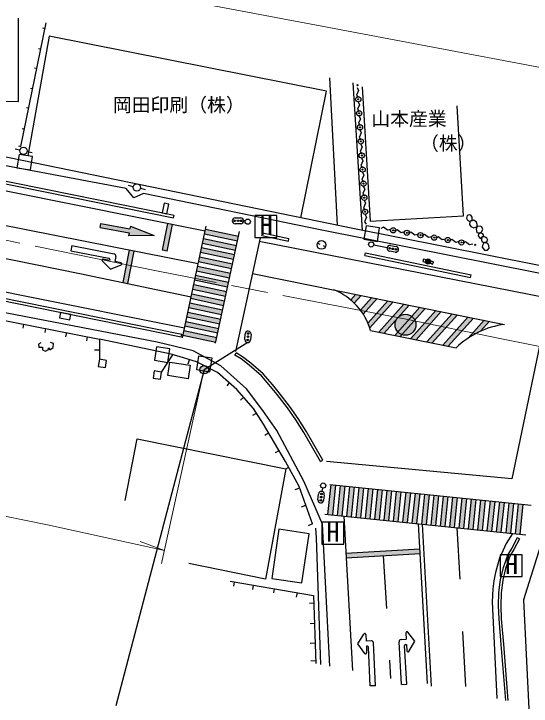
# Model space of a CAD drawing. Units: millimetres at full size, sheet at 1:1000; details may follow other scales. Extents: x 40000 to 680000, y 20000 to 380000.
# Drawn here: x 100634 to 150066, y 252126 to 318272 of the extents above; entities that cross this region are included whole.
import ezdxf
from ezdxf.enums import TextEntityAlignment as Align

# ---------------------------------------------------------------- set-up
doc = ezdxf.new("R2010")
doc.units = ezdxf.units.MM
doc.header["$LTSCALE"] = 1000
doc.header["$PDMODE"] = 32
doc.header["$PDSIZE"] = 500
doc.linetypes.add('CHAIN', pattern=[18.5, 12, -1.5, 3.5, -1.5])
for name, color, linetype, lineweight in [('M-BGD', 7, 'Continuous', 25), ('M-BGD-EXST', 7, 'Continuous', 25), ('M-BMK', 2, 'CHAIN', 13), ('M-STR-HTXT', 7, 'Continuous', 13), ('M-STR-STRC', 7, 'Continuous', 25)]:
    doc.layers.add(name, color=color, linetype=linetype, lineweight=lineweight)
doc.layers.add('M-BMK-HTXT', color=7, linetype='Continuous')
doc.styles.add('ＭＳ ゴシック', font='')
doc.styles.get('ＭＳ ゴシック').set_extended_font_data('MS Gothic')

msp = doc.modelspace()

# ---------------------------------------------------------------- hatches: boundary and pattern name
at = {"layer": 'M-BGD'}
for points in [[(140468, 294541, 0.41421), (140288, 294845, 0.41421), (139984, 294665, 1)], [(139059, 288566, 0.0898), (138995, 288917), (138117, 289096), (137328, 289249, 0.19013), (137059, 288566, 1)], [(137328, 289249), (138117, 289096), (138995, 288917, 0.55668)]]:
    msp.add_hatch(color=256, dxfattribs=at).paths.add_polyline_path(points)
at = {"layer": 'M-STR-STRC'}
for points in [[(111722, 297728), (108958, 298243), (108885, 297852), (111649, 297338), (111599, 297067), (114042, 297094), (111772, 297999)], [(115792, 298144), (115351, 298232), (114842, 295695), (115284, 295607)], [(122085, 296992), (118943, 297661), (118849, 297221), (121992, 296552)], [(121898, 296112), (118755, 296781), (118662, 296341), (121804, 295672)], [(112122, 295599), (111681, 295686), (111406, 294290), (111847, 294200)], [(121711, 295232), (118568, 295901), (118474, 295461), (121617, 294792)], [(121523, 294351), (118381, 295021), (118287, 294580), (121429, 293911)], [(111847, 294200), (111406, 294290), (111074, 292602), (111514, 292508)], [(121336, 293471), (118193, 294140), (118099, 293700), (121242, 293031)], [(118006, 293260), (117949, 292993), (121104, 292383), (121148, 292591)], [(120961, 291711), (117818, 292380), (117725, 291940), (120867, 291271)], [(117949, 292993), (117912, 292820), (121055, 292151), (121104, 292383)], [(120773, 290830), (117631, 291500), (117537, 291059), (120680, 290390)], [(133815, 291377), (133304, 291480), (132823, 290942, -0.01892), (133157, 290640)], [(135348, 291066), (134837, 291170), (133755, 289960, -0.01945), (134019, 289579)], [(120586, 289950), (117443, 290619), (117350, 290179), (120492, 289510)], [(136881, 290756), (136370, 290860), (134468, 288731, -0.02131), (134648, 288257)], [(138414, 290446), (137903, 290549), (135499, 287859), (136010, 287755)], [(120398, 289070), (117256, 289739), (117162, 289299), (120305, 288630)], [(139947, 290135), (139436, 290239), (137032, 287548), (137543, 287445)], [(141480, 289825), (140969, 289928), (138565, 287238), (139076, 287134)], [(143013, 289514), (142502, 289618), (140098, 286928), (140609, 286824)], [(144547, 289204), (144035, 289308), (141631, 286617), (142142, 286514)], [(120211, 288190), (117069, 288859), (116975, 288419), (120117, 287749)], [(146080, 288894), (145569, 288997), (144037, 287283, -0.04163), (145233, 287946)], [(120024, 287309), (116881, 287978), (116787, 287538), (119930, 286869)], [(119157, 284480, 0.41421), (118605, 284603, 0.41421), (118482, 284051, 1)], [(131394, 273251), (130946, 273297), (130652, 270443), (131099, 270397)], [(132289, 273158), (131841, 273204), (131547, 270350), (131995, 270304)], [(133184, 273066), (132737, 273112), (132442, 270258), (132890, 270212)], [(134079, 272974), (133632, 273020), (133337, 270166), (133785, 270120)], [(134975, 272881), (134527, 272928), (134233, 270073), (134680, 270027)], [(135870, 272789), (135422, 272835), (135128, 269981), (135576, 269935)], [(136765, 272697), (136318, 272743), (136023, 269889), (136471, 269843)], [(137660, 272604), (137213, 272651), (136918, 269796), (137366, 269750)], [(138556, 272512), (138108, 272558), (137814, 269704), (138261, 269658)], [(139451, 272420), (139003, 272466), (138709, 269612), (139157, 269566)], [(140346, 272327), (139899, 272374), (139604, 269520), (140052, 269473)], [(141241, 272235), (140794, 272281), (140499, 269427), (140947, 269381)], [(142137, 272143), (141689, 272189), (141395, 269335), (141842, 269289)], [(143032, 272050), (142584, 272097), (142290, 269243), (142738, 269196)], [(143927, 271958), (143480, 272004), (143185, 269150), (143633, 269104)], [(144822, 271866), (144375, 271912), (144081, 269058), (144528, 269012)], [(145718, 271774), (145270, 271820), (144976, 268966), (145423, 268919)], [(146613, 271681), (146165, 271727), (145871, 268873), (146319, 268827)], [(147508, 271589), (147061, 271635), (146766, 268781), (147214, 268735)], [(148403, 271497), (147956, 271543), (147662, 268689), (148109, 268643)], [(149299, 271404), (148851, 271450), (148557, 268596), (149004, 268550)], [(139427, 267144), (132368, 266739), (132394, 266290), (139453, 266695)]]:
    msp.add_hatch(color=256, dxfattribs=at).paths.add_polyline_path(points)
h = msp.add_hatch(color=256, dxfattribs=at)
edge = h.paths.add_edge_path()
edge.add_line((109801, 294806), (109782, 294708))
h = msp.add_hatch(color=256, dxfattribs=at)
edge = h.paths.add_edge_path()
edge.add_line((138059, 258017), (138159, 258023))
h = msp.add_hatch(color=256, dxfattribs=at)
edge = h.paths.add_edge_path()
edge.add_line((134417, 257853), (134317, 257849))

# ---------------------------------------------------------------- linework, layer by layer
at = {"layer": 'M-BGD'}
for p, q in [((101305, 305605), (103709, 317427)), ((103384, 316929), (103599, 316885)), ((102986, 314973), (103201, 314930)), ((102608, 313113), (102823, 313069)), ((131554, 298069), (130814, 312148)), ((133037, 311671), (133915, 297589)), ((102215, 311180), (102430, 311136)), ((101839, 309334), (102055, 309290)), ((101432, 307333), (101648, 307289)), ((101090, 305649), (101305, 305605)), ((101218, 305254), (100750, 305346)), ((101905, 305120), (102374, 305028)), ((112043, 301759), (111578, 301864)), ((112726, 301604), (113191, 301498)), ((115898, 298791), (115948, 299036)), ((116673, 287636), (70522, 297004)), ((124338, 297090), (124390, 297335)), ((124338, 297090), (126873, 296559)), ((124390, 297335), (126925, 296803)), ((116623, 287391), (70472, 296759)), ((126873, 296559), (126925, 296803)), ((129634, 296355), (129864, 296260)), ((130188, 296126), (130410, 296035)), ((134170, 295179), (134221, 295424)), ((134170, 295179), (144267, 293078)), ((134221, 295424), (144318, 293322)), ((144267, 293078), (144318, 293322)), ((101509, 288227), (101586, 288620)), ((103617, 287812), (103694, 288205)), ((105607, 287420), (105684, 287812)), ((107593, 287029), (107670, 287421)), ((115656, 285743), (108803, 287198)), ((116623, 287391), (116673, 287636)), ((108335, 286175), (108803, 286175)), ((121764, 285661), (121892, 285876)), ((114745, 284046), (115820, 285697)), ((117280, 284819), (117412, 285229)), ((121003, 282729), (121245, 283006)), ((122293, 281370), (122600, 281635)), ((123486, 279920), (123809, 280133)), ((124603, 278032), (124987, 278257)), ((125651, 276346), (125989, 276544)), ((129943, 275490), (130160, 275615)), ((126614, 274788), (126904, 274949)), ((127522, 272836), (127960, 272992)), ((128131, 271159), (128550, 271331)), ((129187, 269537), (128771, 269367)), ((148941, 268105), (148718, 268219)), ((121659, 263604), (121725, 263989)), ((123469, 263281), (123537, 263679)), ((125466, 262959), (125531, 263337)), ((127653, 262532), (127727, 262961)), ((128894, 261980), (129294, 261994)), ((128945, 260033), (129361, 260048)), ((128962, 258146), (129426, 258162)), ((128998, 256457), (129484, 256474))]:
    msp.add_line(p, q, dxfattribs=at)
for points in [[(73308, 311141), (87875, 311114), (87873, 310134), (101070, 309901), (101070, 317846)], [(128063, 298787), (130499, 310870), (104017, 316131), (101964, 304708)], [(133438, 311224), (133579, 310936), (133390, 310505), (133549, 310280)], [(133915, 311290), (134669, 298457), (143607, 298982), (142991, 309475)], [(355926, 274024), (340983, 273205), (329338, 272884), (309916, 272990), (297237, 273548), (277813, 274749), (266866, 275932), (260307, 276641), (259038, 276716), (258366, 276497), (257702, 276088), (256209, 274426), (245428, 275817), (230528, 278353), (213309, 281920), (199224, 284901), (170802, 290228), (150528, 294300), (133021, 297766), (100333, 304498), (72726, 309832)], [(133521, 309879), (133662, 309592), (133472, 309161), (133632, 308936)], [(356006, 271696), (334500, 270759), (324671, 270625), (309116, 270825), (302677, 271041), (294064, 271403), (277845, 272508), (259190, 274530), (257342, 272543), (246613, 274106), (246028, 275074), (230501, 277814), (215615, 280693), (196253, 284519), (173681, 288979), (150433, 293572), (130068, 297608), (113019, 301105), (112088, 300690), (111365, 301570), (94571, 304736), (72573, 309080)], [(133604, 308535), (133745, 308248), (133555, 307816), (133715, 307592)], [(72272, 307600), (106154, 300764), (115898, 298791)], [(72322, 307845), (106203, 301009), (115948, 299036)], [(133687, 307191), (133828, 306904), (133638, 306472), (133798, 306248)], [(133770, 305847), (133911, 305560), (133721, 305128), (133881, 304904)], [(133853, 304503), (133994, 304216), (133804, 303784), (133964, 303560)], [(133936, 303159), (134077, 302872), (133887, 302440), (134047, 302216)], [(134019, 301815), (134160, 301528), (133970, 301096), (134130, 300872)], [(134101, 300471), (134243, 300184), (134053, 299752), (134213, 299528)], [(134184, 299127), (134326, 298840), (134136, 298408), (134296, 298184)], [(136660, 297664), (136347, 297594), (135972, 297880), (135717, 297778)], [(137965, 297434), (137652, 297364), (137277, 297649), (137021, 297547)], [(139270, 297203), (138957, 297133), (138582, 297418), (138326, 297316)], [(140575, 296972), (140262, 296902), (139887, 297188), (139631, 297085)], [(141879, 296741), (141567, 296671), (141192, 296957), (140936, 296854)], [(143184, 296510), (142872, 296440), (142497, 296726), (142241, 296623)], [(144489, 296279), (144177, 296209), (143802, 296495), (143546, 296393)], [(130833, 255944), (130114, 269528), (128356, 273615), (125756, 278471), (124420, 280372), (122865, 282456), (120409, 284638), (117774, 286082), (114316, 286887), (80957, 293330), (77819, 293994), (76793, 294778), (75374, 294497), (69840, 295621)], [(140037, 294768), (139769, 294836), (139713, 294618), (139982, 294550)], [(140414, 294439), (140682, 294370), (140710, 294479)], [(140710, 294479), (140738, 294588), (140470, 294657)], [(77095, 293445), (108803, 287198), (108803, 285271)], [(103221, 286835), (102984, 286699), (103026, 286428), (103382, 286437), (103357, 286174), (103670, 286047), (103950, 286191), (103950, 286369), (104086, 286183), (104399, 286386), (104433, 286776), (104128, 286877)], [(130160, 275615), (128560, 278387), (127792, 279620), (126989, 280785), (125988, 282058), (125343, 282842), (124462, 283863), (123277, 284896), (122499, 285515), (121892, 285876)], [(129187, 269537), (127913, 273124), (126606, 275490), (124505, 279081), (123523, 280567), (121950, 282389), (120109, 283999), (118079, 285015), (116858, 285406), (115656, 285743)], [(129943, 275490), (128345, 278259), (127583, 279483), (126787, 280637), (125793, 281901), (125151, 282681), (124284, 283686), (123117, 284704), (122357, 285309), (121764, 285661)], [(111287, 271761), (112418, 277659), (126614, 274788), (124682, 264272), (117356, 265763)], [(129981, 256096), (129556, 268202), (129480, 269131)], [(148718, 268219), (148206, 267218), (147832, 266615), (147386, 265343), (147100, 264216), (146961, 262980), (146904, 261718), (146966, 260465), (147161, 258026), (147602, 252660)], [(148941, 268105), (148424, 267095), (148059, 266507), (147625, 265271), (147347, 264171), (147211, 262960), (147154, 261718), (147215, 260481), (147410, 258046), (147851, 252680)], [(150931, 267344), (149320, 262292), (149831, 251870)], [(121312, 264060), (129269, 262696), (129494, 256210)]]:
    msp.add_lwpolyline(points, dxfattribs=at)
for points in [[(100933, 303552), (102218, 303353), (102416, 304638), (101132, 304837)], [(114800, 299269), (115256, 299176), (115442, 300095), (114986, 300187)], [(143962, 299013), (143888, 298754), (143974, 298555), (144206, 298424), (144421, 298602), (144436, 298840), (144305, 299045), (144153, 299066)], [(144206, 298424), (144183, 298152), (144290, 297944), (144585, 297822), (144903, 297941), (144912, 298149), (144841, 298372), (144602, 298560)], [(134092, 296732), (135377, 296533), (135576, 297818), (134291, 298016)], [(144903, 297941), (144802, 297708), (144882, 297396), (145234, 297349), (145335, 297459), (145451, 297652), (145347, 297928), (145207, 297982)], [(145234, 297349), (145043, 297234), (144996, 297056), (145189, 296812), (145546, 297109), (145451, 297264)], [(145368, 296961), (145308, 296660), (145377, 296481), (145657, 296425), (145823, 296514), (145927, 296642), (145838, 296847), (145683, 296936), (145499, 296960)], [(145655, 296424), (145520, 296326), (145404, 296138), (145389, 295981), (145621, 295683), (145907, 295701), (146047, 295898), (146029, 296091), (145919, 296320)], [(104995, 289243), (105982, 289042), (106081, 289531), (105094, 289732)], [(114067, 285169), (115352, 284970), (115551, 286255), (114266, 286454)], [(108803, 285271), (108694, 284580), (109385, 284471), (109494, 285162)], [(118089, 284278), (119374, 284079), (119573, 285364), (118288, 285563)], [(115348, 283705), (115552, 284996), (117486, 284690), (117282, 283399)], [(114054, 284156), (113945, 283464), (114636, 283355), (114745, 284046)], [(125277, 264328), (128160, 263905), (128849, 268603), (125966, 269026)]]:
    msp.add_lwpolyline(points, close=True, dxfattribs=at)
for centre, radius in [((133462, 311457), 50), ((133545, 310113), 50), ((133628, 308769), 50), ((133711, 307425), 50), ((133793, 306081), 50), ((101562, 305187), 350), ((133876, 304737), 50), ((133959, 303393), 50), ((112384, 301681), 350), ((134042, 302048), 50), ((134125, 300704), 50), ((134208, 299360), 50), ((136881, 297587), 50), ((138186, 297356), 50), ((139491, 297125), 50), ((130022, 296195), 420), ((140796, 296894), 50), ((142101, 296663), 50), ((143406, 296432), 50), ((144711, 296202), 50), ((140226, 294603), 250), ((138059, 288566), 1000)]:
    msp.add_circle(centre, radius, dxfattribs=at)
for p in [(133545, 310113), (133628, 308769), (133711, 307425), (133793, 306081), (133876, 304737), (133959, 303393), (134042, 302048), (134125, 300704), (134208, 299360), (136881, 297587), (138186, 297356), (139491, 297125), (140796, 296894), (142101, 296663), (143406, 296432)]:
    msp.add_point(p, dxfattribs=at)
at = {"layer": 'M-BGD-EXST'}
for p, q in [((125770, 299008), (123670, 299008)), ((123670, 299008), (123670, 296908)), ((125770, 296908), (125770, 299008)), ((123670, 296908), (125770, 296908)), ((132158, 269695), (130058, 269695)), ((130058, 269695), (130058, 267595)), ((132158, 267595), (132158, 269695)), ((130058, 267595), (132158, 267595)), ((149217, 266598), (147117, 266598)), ((147117, 266598), (147117, 264498)), ((149217, 264498), (149217, 266598)), ((147117, 264498), (149217, 264498))]:
    msp.add_line(p, q, dxfattribs=at)
at = {"layer": 'M-BMK'}
msp.add_lwpolyline([(283962, 263755), (273746, 264628), (267962, 265188), (254243, 266915), (247353, 267868), (238433, 269218), (229886, 270745), (219323, 272780), (211752, 274356), (201352, 276355), (169349, 282787), (147078, 287263), (138117, 289096), (114423, 293674), (71236, 302496)], dxfattribs=at)
at = {"layer": 'M-STR-HTXT'}
for p, q in [((118718, 283879), (114742, 265761)), ((115014, 267001), (112713, 267856))]:
    msp.add_line(p, q, dxfattribs=at)
for points in [[(258005, 294295), (246524, 295667), (238618, 296789), (230028, 298135), (224368, 299149), (218312, 300359), (215244, 300985), (211744, 301632), (202333, 303345), (195550, 304704), (181656, 307282), (156847, 312016), (130069, 317088), (106203, 321622), (91682, 324321), (76344, 327213)], [(66157, 277092), (103853, 269450), (115014, 267001)]]:
    msp.add_lwpolyline(points, dxfattribs=at)
at = {"layer": 'M-STR-STRC'}
for p, q in [((118247, 294394), (89379, 300076)), ((121772, 298774), (122322, 298774)), ((122597, 298499), (122738, 298470)), ((108885, 297852), (108958, 298243)), ((108885, 297852), (111649, 297338)), ((108958, 298243), (111722, 297728)), ((111772, 297999), (111722, 297728)), ((111772, 297999), (114042, 297094)), ((114842, 295695), (115351, 298232)), ((115284, 295607), (115792, 298144)), ((116739, 287311), (119014, 297994)), ((122085, 296992), (118943, 297661)), ((122322, 298224), (121772, 298224)), ((111649, 297338), (111599, 297067)), ((114042, 297094), (111599, 297067)), ((121992, 296552), (118849, 297221)), ((119915, 286800), (122190, 297483)), ((121804, 295672), (118662, 296341)), ((121898, 296112), (118755, 296781)), ((124170, 296881), (121821, 285999)), ((151792, 291064), (124090, 296511)), ((106182, 296129), (106085, 295638)), ((106182, 296129), (110211, 295337)), ((111072, 292595), (111681, 295686)), ((115284, 295607), (114842, 295695)), ((121711, 295232), (118568, 295901)), ((136302, 295919), (135030, 296185)), ((136620, 296143), (137162, 296049)), ((106085, 295638), (109722, 294924)), ((110369, 295103), (110272, 294612)), ((111514, 292508), (112122, 295599)), ((121523, 294351), (118381, 295021)), ((121617, 294792), (118474, 295461)), ((137067, 295507), (136525, 295601)), ((109084, 294659), (109873, 293875)), ((109782, 294708), (109173, 294828)), ((109801, 294806), (109782, 294708)), ((110880, 294492), (110272, 294612)), ((121429, 293911), (118287, 294580)), ((109873, 293875), (110899, 294302)), ((121242, 293031), (118099, 293700)), ((121336, 293471), (118193, 294140)), ((121148, 292591), (118006, 293260)), ((123435, 293478), (147528, 288600)), ((120961, 291711), (117818, 292380)), ((121055, 292151), (117912, 292820)), ((120867, 291271), (117725, 291940)), ((120680, 290390), (117537, 291059)), ((120773, 290830), (117631, 291500)), ((132823, 290942), (133304, 291480)), ((133158, 290642), (133815, 291377)), ((133755, 289960), (134837, 291170)), ((134019, 289579), (135348, 291066)), ((120586, 289950), (117443, 290619)), ((134468, 288731), (136370, 290860)), ((134648, 288257), (136881, 290756)), ((135499, 287859), (137903, 290549)), ((136010, 287755), (138414, 290446)), ((120398, 289070), (117256, 289739)), ((120492, 289510), (117350, 290179)), ((137032, 287548), (139436, 290239)), ((137543, 287445), (139947, 290135)), ((138565, 287238), (140969, 289928)), ((139076, 287134), (141480, 289825)), ((120305, 288630), (117162, 289299)), ((140098, 286928), (142502, 289618)), ((140609, 286824), (143013, 289514)), ((141631, 286617), (144035, 289308)), ((142142, 286514), (144547, 289204)), ((120117, 287749), (116975, 288419)), ((120211, 288190), (117069, 288859)), ((144037, 287283), (145569, 288997)), ((145233, 287946), (146080, 288894)), ((120024, 287309), (116881, 287978)), ((134723, 288016), (142894, 286361)), ((119930, 286869), (116787, 287538)), ((122709, 287162), (122747, 287711)), ((123296, 287672), (123257, 287124)), ((122983, 286868), (118820, 284265)), ((118820, 284265), (110381, 252159)), ((130652, 270443), (130946, 273297)), ((130840, 273308), (150057, 271326)), ((131099, 270397), (131394, 273251)), ((131547, 270350), (131841, 273204)), ((130139, 272962), (130059, 272634)), ((131995, 270304), (132289, 273158)), ((132442, 270258), (132737, 273112)), ((132890, 270212), (133184, 273066)), ((133337, 270166), (133632, 273020)), ((133785, 270120), (134079, 272974)), ((134233, 270073), (134527, 272928)), ((134680, 270027), (134975, 272881)), ((135128, 269981), (135422, 272835)), ((135576, 269935), (135870, 272789)), ((136023, 269889), (136318, 272743)), ((136471, 269843), (136765, 272697)), ((136918, 269796), (137213, 272651)), ((137366, 269750), (137660, 272604)), ((137814, 269704), (138108, 272558)), ((129691, 271846), (129754, 272392)), ((130300, 272329), (130237, 271783)), ((138261, 269658), (138556, 272512)), ((138709, 269612), (139003, 272466)), ((139157, 269566), (139451, 272420)), ((139604, 269520), (139899, 272374)), ((140052, 269473), (140346, 272327)), ((140499, 269427), (140794, 272281)), ((140947, 269381), (141241, 272235)), ((141395, 269335), (141689, 272189)), ((141842, 269289), (142137, 272143)), ((142290, 269243), (142584, 272097)), ((142738, 269196), (143032, 272050)), ((143185, 269150), (143480, 272004)), ((143633, 269104), (143927, 271958)), ((144081, 269058), (144375, 271912)), ((144528, 269012), (144822, 271866)), ((144976, 268966), (145270, 271820)), ((145423, 268919), (145718, 271774)), ((145871, 268873), (146165, 271727)), ((146319, 268827), (146613, 271681)), ((146766, 268781), (147061, 271635)), ((147214, 268735), (147508, 271589)), ((147662, 268689), (147956, 271543)), ((148109, 268643), (148403, 271497)), ((148557, 268596), (148851, 271450)), ((149004, 268550), (149299, 271404)), ((130339, 270475), (149557, 268493)), ((132170, 270286), (132997, 255529)), ((140166, 254275), (139289, 269552)), ((140556, 254024), (139668, 269513)), ((140556, 254024), (139668, 269513)), ((142970, 269172), (143236, 264272)), ((132368, 266739), (139427, 267144)), ((132394, 266290), (139453, 266695)), ((135923, 266493), (136258, 261447)), ((133507, 258064), (134083, 259015)), ((134269, 258968), (134296, 258349)), ((138092, 259141), (138129, 258523)), ((138942, 258321), (138272, 259207)), ((143509, 259243), (143794, 253991)), ((134163, 257167), (133507, 258064)), ((134795, 258370), (134296, 258349)), ((135182, 254077), (135004, 258179)), ((137687, 254182), (137442, 258281)), ((137630, 258493), (138129, 258523)), ((138059, 258017), (138159, 258023)), ((138159, 258023), (138196, 257405)), ((138382, 257360), (138942, 258321)), ((134417, 257853), (134317, 257849)), ((134317, 257849), (134344, 257230)), ((134682, 254055), (134521, 257758)), ((138186, 254212), (137965, 257912)), ((136541, 256525), (136631, 254761)), ((135182, 254077), (134682, 254055)), ((137687, 254182), (138186, 254212))]:
    msp.add_line(p, q, dxfattribs=at)
for points in [[(118912, 297518), (93851, 302544), (79357, 305548), (72153, 307011)], [(71103, 301839), (88085, 297295), (106955, 293479), (117571, 291219)], [(116934, 288225), (101377, 291366), (70259, 297686)], [(151996, 292046), (148209, 273834), (130512, 275486)], [(148268, 268626), (147687, 267681), (147032, 266271), (146665, 264896), (146486, 264089), (146416, 263342), (146346, 262094), (146794, 252841)]]:
    msp.add_lwpolyline(points, dxfattribs=at)
for centre, radius in [((121739, 298496), 75), ((122049, 298496), 75), ((122359, 298496), 75), ((122982, 298418), 250), ((134785, 296237), 250), ((136540, 295875), 75), ((136845, 295822), 75), ((137151, 295768), 75), ((123027, 287728), 75), ((122984, 287110), 75), ((123005, 287419), 75), ((118820, 284265), 400), ((130198, 273205), 250), ((129999, 272090), 75), ((130034, 272397), 75), ((129963, 271782), 75)]:
    msp.add_circle(centre, radius, dxfattribs=at)
for centre, radius, start, end in [((121772, 298499), 275, 90, 180), ((121772, 298499), 275, 180, 270), ((122322, 298499), 275, 0, 90), ((122322, 298499), 275, 270, 360), ((136573, 295872), 275, 170.10646, 260.10646), ((136573, 295872), 275, 80.10646, 170.10646), ((137115, 295778), 275, 260.10646, 350.10646), ((137115, 295778), 275, 350.10646, 80.10646), ((110172, 295141), 200, 348.94517, 78.88082), ((109154, 294730), 100, 78.88082, 225.19075), ((109703, 294826), 100, 348.88082, 78.88082), ((110861, 294394), 100, 292.57089, 78.88082), ((129003, 286381), 5949, 15.94901, 68.138), ((148612, 280443), 8229, 97.5667, 134.00996), ((123021, 287692), 275, 85.98139, 175.98139), ((123021, 287692), 275, 355.98139, 85.98139), ((122983, 287143), 275, 175.98139, 265.98139), ((122983, 287143), 275, 265.98139, 355.98139), ((130027, 272361), 275, 83.41132, 173.41132), ((130027, 272361), 275, 353.41132, 83.41132), ((129964, 271815), 275, 173.41132, 263.41132), ((129964, 271815), 275, 263.41132, 353.41132), ((134169, 258963), 100, 2.48321, 148.79314), ((138192, 259147), 100, 37.10623, 183.41617), ((134804, 258171), 200, 2.48321, 92.41886), ((137642, 258293), 200, 93.48051, 183.41617), ((138065, 257918), 100, 93.41617, 183.41617), ((134422, 257754), 100, 2.48321, 92.48321), ((138296, 257411), 100, 183.41617, 329.7261), ((134244, 257226), 100, 216.17327, 2.48321)]:
    msp.add_arc(centre, radius, start, end, dxfattribs=at)

# ---------------------------------------------------------------- texts
at = {"layer": 'M-BGD-EXST', "style": 'ＭＳ ゴシック'}
for p in [(124123, 296600), (130511, 267286), (147570, 264189)]:
    msp.add_text('H', height=1833, dxfattribs=at).set_placement(p, align=Align.BOTTOM_LEFT)
at = {"layer": 'M-BMK-HTXT', "style": 'ＭＳ ゴシック'}
for s, p in [('岡田印刷（株）', (110096, 308519)), ('山本産業', (134793, 307192)), ('（株）', (139442, 304836))]:
    msp.add_text(s, height=1320, dxfattribs=at).set_placement(p, align=Align.BOTTOM_LEFT)

doc.saveas('drawing.dxf')
